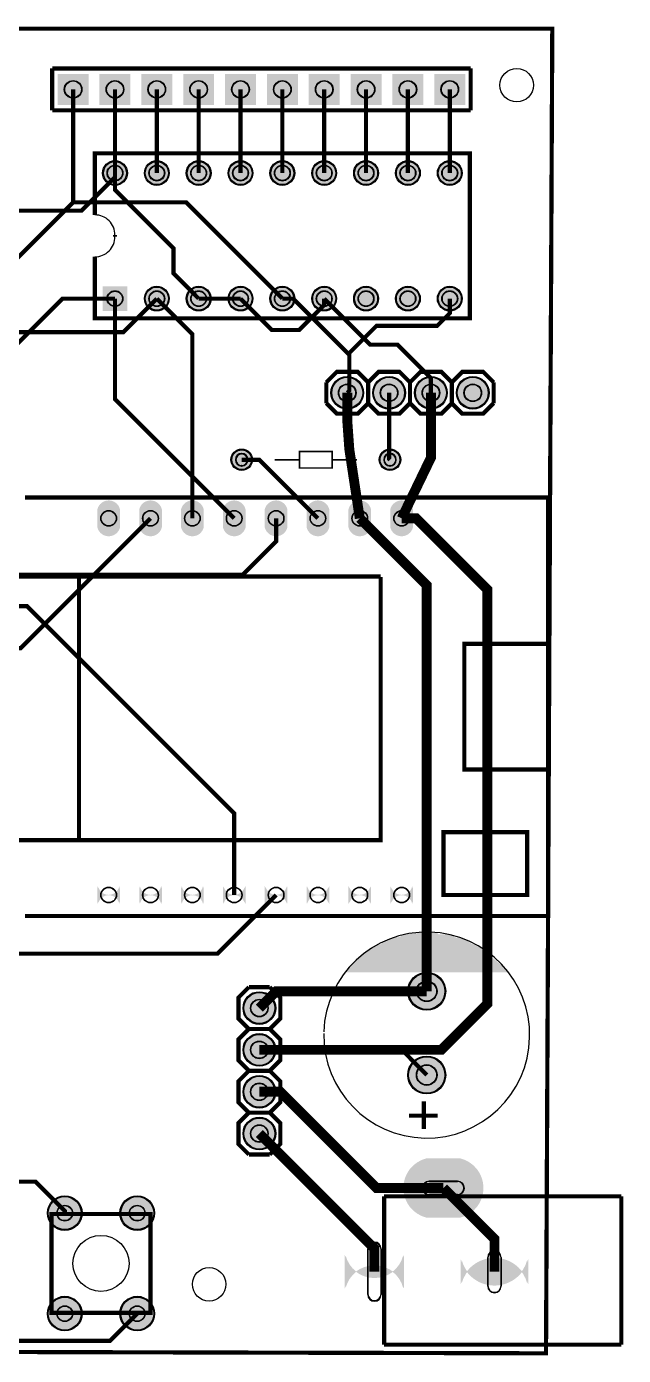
# Model space of a CAD drawing. Header units: millimetres. Extents: x 7 to 115, y -18 to 63.
# Drawn here: x 79.1 to 115.3, y -17.5 to 63.1 of the extents above; entities that cross this region are included whole.
import ezdxf

# ---------------------------------------------------------------- set-up
doc = ezdxf.new("R2010")
doc.units = ezdxf.units.MM
for name, color, linetype, true_color in [('BoardOutLine', 7, 'Continuous', 0xff00ff), ('BottomLayer', 7, 'Continuous', 0x0000ff), ('BottomSolderMaskLayer', 7, 'Continuous', 0xaa00ff), ('Multi-Layer', 7, 'Continuous', 0xc0c0c0), ('TopLayer', 7, 'Continuous', 0xff0000), ('TopSilkLayer', 7, 'Continuous', 0xffcc00), ('TopSolderMaskLayer', 7, 'Continuous', 0x800080)]:
    doc.layers.add(name, color=color, linetype=linetype, true_color=true_color)

msp = doc.modelspace()

# ---------------------------------------------------------------- hatches: boundary and pattern name
at = {"layer": 'BottomSolderMaskLayer'}
for points in [[(82.855, 60.249), (82.855, 58.369), (80.975, 58.369), (80.975, 60.249)], [(85.395, 60.249), (85.395, 58.369), (83.515, 58.369), (83.515, 60.249)], [(87.935, 60.249), (87.935, 58.369), (86.055, 58.369), (86.055, 60.249)], [(90.475, 60.249), (90.475, 58.369), (88.595, 58.369), (88.595, 60.249)], [(93.015, 60.249), (93.015, 58.369), (91.135, 58.369), (91.135, 60.249)], [(95.555, 60.249), (95.555, 58.369), (93.675, 58.369), (93.675, 60.249)], [(98.095, 60.249), (98.095, 58.369), (96.215, 58.369), (96.215, 60.249)], [(100.635, 60.249), (100.635, 58.369), (98.755, 58.369), (98.755, 60.249)], [(103.175, 60.249), (103.175, 58.369), (101.295, 58.369), (101.295, 60.249)], [(105.715, 60.249), (105.715, 58.369), (103.835, 58.369), (103.835, 60.249)], [(83.704, 54.229, 1), (85.206, 54.229, 1)], [(86.244, 54.229, 1), (87.746, 54.229, 1)], [(88.784, 54.229, 1), (90.286, 54.229, 1)], [(91.324, 54.229, 1), (92.826, 54.229, 1)], [(93.864, 54.229, 1), (95.366, 54.229, 1)], [(96.404, 54.229, 1), (97.906, 54.229, 1)], [(98.944, 54.229, 1), (100.446, 54.229, 1)], [(101.484, 54.229, 1), (102.986, 54.229, 1)], [(104.024, 54.229, 1), (105.526, 54.229, 1)], [(83.704, 47.36), (85.206, 47.36), (85.206, 45.858), (83.704, 45.858)], [(86.244, 46.609, 1), (87.746, 46.609, 1)], [(88.784, 46.609, 1), (90.286, 46.609, 1)], [(91.324, 46.609, 1), (92.826, 46.609, 1)], [(93.864, 46.609, 1), (95.366, 46.609, 1)], [(96.404, 46.609, 1), (97.906, 46.609, 1)], [(98.944, 46.609, 1), (100.446, 46.609, 1)], [(101.484, 46.609, 1), (102.986, 46.609, 1)], [(104.024, 46.609, 1), (105.526, 46.609, 1)], [(97.561, 40.894, 1), (99.543, 40.894, 1)], [(100.101, 40.894, 1), (102.083, 40.894, 1)], [(102.641, 40.894, 1), (104.623, 40.894, 1)], [(105.181, 40.894, 1), (107.163, 40.894, 1)], [(91.496, 36.83, 1), (92.798, 36.83, 1)], [(100.496, 36.83, 1), (101.798, 36.83, 1)], [(84.76, 32.725, -0.785398), (83.388, 32.725), (83.388, 33.823, -0.785398), (84.76, 33.823)], [(87.3, 32.725, -0.785398), (85.928, 32.725), (85.928, 33.823, -0.785398), (87.3, 33.823)], [(89.84, 32.725, -0.785398), (88.468, 32.725), (88.468, 33.823, -0.785398), (89.84, 33.823)], [(92.38, 32.725, -0.785398), (91.008, 32.725), (91.008, 33.823, -0.785398), (92.38, 33.823)], [(94.92, 32.725, -0.785398), (93.548, 32.725), (93.548, 33.823, -0.785398), (94.92, 33.823)], [(97.46, 32.725, -0.785398), (96.088, 32.725), (96.088, 33.823, -0.785398), (97.46, 33.823)], [(100, 32.725, -0.785398), (98.628, 32.725), (98.628, 33.823, -0.785398), (100, 33.823)], [(102.54, 32.725, -0.785398), (101.168, 32.725), (101.168, 33.823, -0.785398), (102.54, 33.823)], [(84.76, 10.963, -0.785398), (83.388, 10.963), (83.388, 9.865, -0.785398), (84.76, 9.865)], [(87.3, 10.963, -0.785398), (85.928, 10.963), (85.928, 9.865, -0.785398), (87.3, 9.865)], [(89.84, 10.963, -0.785398), (88.468, 10.963), (88.468, 9.865, -0.785398), (89.84, 9.865)], [(92.38, 10.963, -0.785398), (91.008, 10.963), (91.008, 9.865, -0.785398), (92.38, 9.865)], [(94.92, 10.963, -0.785398), (93.548, 10.963), (93.548, 9.865, -0.785398), (94.92, 9.865)], [(97.46, 10.963, -0.785398), (96.088, 10.963), (96.088, 9.865, -0.785398), (97.46, 9.865)], [(100, 10.963, -0.785398), (98.628, 10.963), (98.628, 9.865, -0.785398), (100, 9.865)], [(102.54, 10.963, -0.785398), (101.168, 10.963), (101.168, 9.865, -0.785398), (102.54, 9.865)], [(102.227, 4.572, 1), (104.529, 4.572, 1)], [(92.227, 3.556, 1), (94.209, 3.556, 1)], [(92.227, 1.016, 1), (94.209, 1.016, 1)], [(102.227, -0.508, 1), (104.529, -0.508, 1)], [(92.227, -1.524, 1), (94.209, -1.524, 1)], [(92.227, -4.064, 1), (94.209, -4.064, 1)], [(105.407, -5.565, -0.785398), (105.407, -9.167), (103.371, -9.167, -0.785398), (103.371, -5.565)], [(80.356, -8.89, 1), (82.458, -8.89, 1)], [(84.756, -8.89, 1), (86.858, -8.89, 1)], [(102.004, -11.417, -0.785398), (98.402, -11.417), (98.402, -13.475, -0.785398), (102.004, -13.475)], [(109.54, -11.677, -0.785398), (105.438, -11.677), (105.438, -13.215, -0.785398), (109.54, -13.215)], [(80.356, -14.99, 1), (82.458, -14.99, 1)], [(84.756, -14.99, 1), (86.858, -14.99, 1)]]:
    msp.add_hatch(color=256, dxfattribs=at).paths.add_polyline_path(points)
at = {"layer": 'Multi-Layer'}
for points in [[(82.804, 60.198), (82.804, 58.42), (81.026, 58.42), (81.026, 60.198)], [(85.344, 60.198), (85.344, 58.42), (83.566, 58.42), (83.566, 60.198)], [(87.884, 60.198), (87.884, 58.42), (86.106, 58.42), (86.106, 60.198)], [(90.424, 60.198), (90.424, 58.42), (88.646, 58.42), (88.646, 60.198)], [(92.964, 60.198), (92.964, 58.42), (91.186, 58.42), (91.186, 60.198)], [(95.504, 60.198), (95.504, 58.42), (93.726, 58.42), (93.726, 60.198)], [(98.044, 60.198), (98.044, 58.42), (96.266, 58.42), (96.266, 60.198)], [(100.584, 60.198), (100.584, 58.42), (98.806, 58.42), (98.806, 60.198)], [(103.124, 60.198), (103.124, 58.42), (101.346, 58.42), (101.346, 60.198)], [(105.664, 60.198), (105.664, 58.42), (103.886, 58.42), (103.886, 60.198)], [(83.755, 54.229, 1), (85.155, 54.229, 1)], [(86.295, 54.229, 1), (87.695, 54.229, 1)], [(88.835, 54.229, 1), (90.235, 54.229, 1)], [(91.375, 54.229, 1), (92.775, 54.229, 1)], [(93.915, 54.229, 1), (95.315, 54.229, 1)], [(96.455, 54.229, 1), (97.855, 54.229, 1)], [(98.995, 54.229, 1), (100.395, 54.229, 1)], [(101.535, 54.229, 1), (102.935, 54.229, 1)], [(104.075, 54.229, 1), (105.475, 54.229, 1)], [(83.755, 47.309), (85.155, 47.309), (85.155, 45.909), (83.755, 45.909)], [(86.295, 46.609, 1), (87.695, 46.609, 1)], [(88.835, 46.609, 1), (90.235, 46.609, 1)], [(91.375, 46.609, 1), (92.775, 46.609, 1)], [(93.915, 46.609, 1), (95.315, 46.609, 1)], [(96.455, 46.609, 1), (97.855, 46.609, 1)], [(98.995, 46.609, 1), (100.395, 46.609, 1)], [(101.535, 46.609, 1), (102.935, 46.609, 1)], [(104.075, 46.609, 1), (105.475, 46.609, 1)], [(97.612, 40.894, 1), (99.492, 40.894, 1)], [(100.152, 40.894, 1), (102.032, 40.894, 1)], [(102.692, 40.894, 1), (104.572, 40.894, 1)], [(105.232, 40.894, 1), (107.112, 40.894, 1)], [(91.547, 36.83, 1), (92.747, 36.83, 1)], [(100.547, 36.83, 1), (101.747, 36.83, 1)], [(84.709, 32.766, -0.785398), (83.439, 32.766), (83.439, 33.782, -0.785398), (84.709, 33.782)], [(87.249, 32.766, -0.785398), (85.979, 32.766), (85.979, 33.782, -0.785398), (87.249, 33.782)], [(89.789, 32.766, -0.785398), (88.519, 32.766), (88.519, 33.782, -0.785398), (89.789, 33.782)], [(92.329, 32.766, -0.785398), (91.059, 32.766), (91.059, 33.782, -0.785398), (92.329, 33.782)], [(94.869, 32.766, -0.785398), (93.599, 32.766), (93.599, 33.782, -0.785398), (94.869, 33.782)], [(97.409, 32.766, -0.785398), (96.139, 32.766), (96.139, 33.782, -0.785398), (97.409, 33.782)], [(99.949, 32.766, -0.785398), (98.679, 32.766), (98.679, 33.782, -0.785398), (99.949, 33.782)], [(102.489, 32.766, -0.785398), (101.219, 32.766), (101.219, 33.782, -0.785398), (102.489, 33.782)], [(84.709, 10.922, -0.785398), (83.439, 10.922), (83.439, 9.906, -0.785398), (84.709, 9.906)], [(87.249, 10.922, -0.785398), (85.979, 10.922), (85.979, 9.906, -0.785398), (87.249, 9.906)], [(89.789, 10.922, -0.785398), (88.519, 10.922), (88.519, 9.906, -0.785398), (89.789, 9.906)], [(92.329, 10.922, -0.785398), (91.059, 10.922), (91.059, 9.906, -0.785398), (92.329, 9.906)], [(94.869, 10.922, -0.785398), (93.599, 10.922), (93.599, 9.906, -0.785398), (94.869, 9.906)], [(97.409, 10.922, -0.785398), (96.139, 10.922), (96.139, 9.906, -0.785398), (97.409, 9.906)], [(99.949, 10.922, -0.785398), (98.679, 10.922), (98.679, 9.906, -0.785398), (99.949, 9.906)], [(102.489, 10.922, -0.785398), (101.219, 10.922), (101.219, 9.906, -0.785398), (102.489, 9.906)], [(102.278, 4.572, 1), (104.478, 4.572, 1)], [(92.278, 3.556, 1), (94.158, 3.556, 1)], [(92.278, 1.016, 1), (94.158, 1.016, 1)], [(102.278, -0.508, 1), (104.478, -0.508, 1)], [(92.278, -1.524, 1), (94.158, -1.524, 1)], [(92.278, -4.064, 1), (94.158, -4.064, 1)], [(105.389, -5.616, -0.785398), (105.389, -9.116), (103.389, -9.116, -0.785398), (103.389, -5.616)], [(80.407, -8.89, 1), (82.407, -8.89, 1)], [(84.807, -8.89, 1), (86.807, -8.89, 1)], [(101.953, -11.446, -0.785398), (98.453, -11.446), (98.453, -13.446, -0.785398), (101.953, -13.446)], [(109.489, -11.696, -0.785398), (105.489, -11.696), (105.489, -13.196, -0.785398), (109.489, -13.196)], [(80.407, -14.99, 1), (82.407, -14.99, 1)], [(84.807, -14.99, 1), (86.807, -14.99, 1)]]:
    msp.add_hatch(color=256, dxfattribs=at).paths.add_polyline_path(points)
at = {"layer": 'TopSilkLayer'}
msp.add_hatch(color=256, dxfattribs=at).paths.add_polyline_path([(98.374, 5.715), (108.306, 5.715), (108.356, 5.766), (107.112, 6.833), (107.061, 6.934), (106.477, 7.29), (106.096, 7.468), (105.689, 7.747), (105.08, 7.849), (104.902, 8.026), (104.089, 8.026), (103.935, 8.18), (102.945, 8.18), (102.921, 8.204), (102.819, 8.103), (101.956, 8.026), (101.752, 7.874), (101.016, 7.747), (100.559, 7.417), (100.152, 7.315), (99.619, 6.883), (99.593, 6.883)])
at = {"layer": 'TopSolderMaskLayer'}
for points in [[(82.855, 60.249), (82.855, 58.369), (80.975, 58.369), (80.975, 60.249)], [(85.395, 60.249), (85.395, 58.369), (83.515, 58.369), (83.515, 60.249)], [(87.935, 60.249), (87.935, 58.369), (86.055, 58.369), (86.055, 60.249)], [(90.475, 60.249), (90.475, 58.369), (88.595, 58.369), (88.595, 60.249)], [(93.015, 60.249), (93.015, 58.369), (91.135, 58.369), (91.135, 60.249)], [(95.555, 60.249), (95.555, 58.369), (93.675, 58.369), (93.675, 60.249)], [(98.095, 60.249), (98.095, 58.369), (96.215, 58.369), (96.215, 60.249)], [(100.635, 60.249), (100.635, 58.369), (98.755, 58.369), (98.755, 60.249)], [(103.175, 60.249), (103.175, 58.369), (101.295, 58.369), (101.295, 60.249)], [(105.715, 60.249), (105.715, 58.369), (103.835, 58.369), (103.835, 60.249)], [(83.704, 54.229, 1), (85.206, 54.229, 1)], [(86.244, 54.229, 1), (87.746, 54.229, 1)], [(88.784, 54.229, 1), (90.286, 54.229, 1)], [(91.324, 54.229, 1), (92.826, 54.229, 1)], [(93.864, 54.229, 1), (95.366, 54.229, 1)], [(96.404, 54.229, 1), (97.906, 54.229, 1)], [(98.944, 54.229, 1), (100.446, 54.229, 1)], [(101.484, 54.229, 1), (102.986, 54.229, 1)], [(104.024, 54.229, 1), (105.526, 54.229, 1)], [(83.704, 47.36), (85.206, 47.36), (85.206, 45.858), (83.704, 45.858)], [(86.244, 46.609, 1), (87.746, 46.609, 1)], [(88.784, 46.609, 1), (90.286, 46.609, 1)], [(91.324, 46.609, 1), (92.826, 46.609, 1)], [(93.864, 46.609, 1), (95.366, 46.609, 1)], [(96.404, 46.609, 1), (97.906, 46.609, 1)], [(98.944, 46.609, 1), (100.446, 46.609, 1)], [(101.484, 46.609, 1), (102.986, 46.609, 1)], [(104.024, 46.609, 1), (105.526, 46.609, 1)], [(97.561, 40.894, 1), (99.543, 40.894, 1)], [(100.101, 40.894, 1), (102.083, 40.894, 1)], [(102.641, 40.894, 1), (104.623, 40.894, 1)], [(105.181, 40.894, 1), (107.163, 40.894, 1)], [(91.496, 36.83, 1), (92.798, 36.83, 1)], [(100.496, 36.83, 1), (101.798, 36.83, 1)], [(84.76, 32.725, -0.785398), (83.388, 32.725), (83.388, 33.823, -0.785398), (84.76, 33.823)], [(87.3, 32.725, -0.785398), (85.928, 32.725), (85.928, 33.823, -0.785398), (87.3, 33.823)], [(89.84, 32.725, -0.785398), (88.468, 32.725), (88.468, 33.823, -0.785398), (89.84, 33.823)], [(92.38, 32.725, -0.785398), (91.008, 32.725), (91.008, 33.823, -0.785398), (92.38, 33.823)], [(94.92, 32.725, -0.785398), (93.548, 32.725), (93.548, 33.823, -0.785398), (94.92, 33.823)], [(97.46, 32.725, -0.785398), (96.088, 32.725), (96.088, 33.823, -0.785398), (97.46, 33.823)], [(100, 32.725, -0.785398), (98.628, 32.725), (98.628, 33.823, -0.785398), (100, 33.823)], [(102.54, 32.725, -0.785398), (101.168, 32.725), (101.168, 33.823, -0.785398), (102.54, 33.823)], [(84.76, 10.963, -0.785398), (83.388, 10.963), (83.388, 9.865, -0.785398), (84.76, 9.865)], [(87.3, 10.963, -0.785398), (85.928, 10.963), (85.928, 9.865, -0.785398), (87.3, 9.865)], [(89.84, 10.963, -0.785398), (88.468, 10.963), (88.468, 9.865, -0.785398), (89.84, 9.865)], [(92.38, 10.963, -0.785398), (91.008, 10.963), (91.008, 9.865, -0.785398), (92.38, 9.865)], [(94.92, 10.963, -0.785398), (93.548, 10.963), (93.548, 9.865, -0.785398), (94.92, 9.865)], [(97.46, 10.963, -0.785398), (96.088, 10.963), (96.088, 9.865, -0.785398), (97.46, 9.865)], [(100, 10.963, -0.785398), (98.628, 10.963), (98.628, 9.865, -0.785398), (100, 9.865)], [(102.54, 10.963, -0.785398), (101.168, 10.963), (101.168, 9.865, -0.785398), (102.54, 9.865)], [(102.227, 4.572, 1), (104.529, 4.572, 1)], [(92.227, 3.556, 1), (94.209, 3.556, 1)], [(92.227, 1.016, 1), (94.209, 1.016, 1)], [(102.227, -0.508, 1), (104.529, -0.508, 1)], [(92.227, -1.524, 1), (94.209, -1.524, 1)], [(92.227, -4.064, 1), (94.209, -4.064, 1)], [(105.407, -5.565, -0.785398), (105.407, -9.167), (103.371, -9.167, -0.785398), (103.371, -5.565)], [(80.356, -8.89, 1), (82.458, -8.89, 1)], [(84.756, -8.89, 1), (86.858, -8.89, 1)], [(102.004, -11.417, -0.785398), (98.402, -11.417), (98.402, -13.475, -0.785398), (102.004, -13.475)], [(109.54, -11.677, -0.785398), (105.438, -11.677), (105.438, -13.215, -0.785398), (109.54, -13.215)], [(80.356, -14.99, 1), (82.458, -14.99, 1)], [(84.756, -14.99, 1), (86.858, -14.99, 1)]]:
    msp.add_hatch(color=256, dxfattribs=at).paths.add_polyline_path(points)

# ---------------------------------------------------------------- linework, layer by layer
at = {"layer": 'BoardOutLine', "const_width": 0.254}
msp.add_lwpolyline([(7.01, 62.992), (110.998, 62.992), (110.617, -17.399), (7.366, -17.145), (7.01, 62.992)], close=True, dxfattribs=at)
at = {"layer": 'BottomLayer'}
for points, const_width in [([(81.915, 59.309), (81.915, 52.451), (76.073, 46.609)], 0.254), ([(94.615, 46.609), (88.773, 52.451), (81.915, 52.451)], 0.254), ([(43.434, 51.308), (64.897, 29.845), (92.202, 29.845), (94.234, 31.877), (94.234, 33.274)], 0.254), ([(55.753, 46.609), (59.182, 43.18), (77.851, 43.18), (81.28, 46.609), (84.455, 46.609)], 0.254), ([(84.455, 46.609), (84.455, 40.513), (91.694, 33.274)], 0.254), ([(94.615, 46.609), (95.262, 46.609), (98.679, 43.192)], 0.254), ([(104.775, 46.609), (104.775, 45.72), (104.013, 44.958), (100.33, 44.958), (98.679, 43.307), (98.679, 41.021), (98.552, 40.894)], 0.254), ([(103.632, 40.894), (103.632, 36.957), (103.632, 36.957), (101.854, 33.274)], 0.6), ([(101.092, 40.894), (101.092, 36.885), (101.147, 36.83)], 0.254), ([(43.434, 27.94), (79.121, 27.94), (91.694, 15.367), (91.694, 10.414)], 0.254), ([(43.434, 5.08), (48.514, 10.16), (70.993, 10.16), (74.295, 6.858), (90.678, 6.858), (94.234, 10.414)], 0.254)]:
    msp.add_lwpolyline(points, dxfattribs=dict(at, const_width=const_width))
at = {"layer": 'BottomSolderMaskLayer'}
for points in [[(92.15, 37.21), (92.144, 37.21)], [(101.15, 37.21), (101.144, 37.21)], [(92.15, 36.45), (92.144, 36.45)], [(101.15, 36.45), (101.144, 36.45)], [(103.523, -6.959), (105.255, -6.959)], [(103.523, -7.773), (105.255, -7.773)], [(99.796, -13.835), (99.796, -11.057)], [(100.61, -13.835), (100.61, -11.057)], [(107.082, -13.318), (107.082, -11.574)], [(107.896, -13.318), (107.896, -11.574)]]:
    msp.add_lwpolyline(points, close=True, dxfattribs=at)
for centre, radius in [((81.915, 59.309), 0.537), ((84.455, 59.309), 0.537), ((86.995, 59.309), 0.537), ((89.535, 59.309), 0.537), ((92.075, 59.309), 0.537), ((94.615, 59.309), 0.537), ((97.155, 59.309), 0.537), ((99.695, 59.309), 0.537), ((102.235, 59.309), 0.537), ((104.775, 59.309), 0.537), ((84.455, 54.229), 0.751), ((86.995, 54.229), 0.751), ((89.535, 54.229), 0.751), ((92.075, 54.229), 0.751), ((94.615, 54.229), 0.751), ((97.155, 54.229), 0.751), ((99.695, 54.229), 0.751), ((102.235, 54.229), 0.751), ((104.775, 54.229), 0.751), ((84.455, 54.229), 0.482), ((86.995, 54.229), 0.482), ((89.535, 54.229), 0.482), ((92.075, 54.229), 0.482), ((94.615, 54.229), 0.482), ((97.155, 54.229), 0.482), ((99.695, 54.229), 0.482), ((102.235, 54.229), 0.482), ((104.775, 54.229), 0.482), ((84.455, 46.609), 0.482), ((86.995, 46.609), 0.751), ((86.995, 46.609), 0.482), ((89.535, 46.609), 0.751), ((89.535, 46.609), 0.482), ((92.075, 46.609), 0.751), ((92.075, 46.609), 0.482), ((94.615, 46.609), 0.751), ((94.615, 46.609), 0.482), ((97.155, 46.609), 0.751), ((97.155, 46.609), 0.482), ((99.695, 46.609), 0.751), ((99.695, 46.609), 0.482), ((102.235, 46.609), 0.751), ((102.235, 46.609), 0.482), ((104.775, 46.609), 0.751), ((104.775, 46.609), 0.482), ((98.552, 40.894), 0.991), ((98.552, 40.894), 0.535), ((101.092, 40.894), 0.991), ((101.092, 40.894), 0.535), ((103.632, 40.894), 0.991), ((103.632, 40.894), 0.535), ((106.172, 40.894), 0.991), ((106.172, 40.894), 0.535), ((92.147, 36.83), 0.651), ((101.147, 36.83), 0.651), ((84.074, 33.274), 0.478), ((86.614, 33.274), 0.478), ((89.154, 33.274), 0.478), ((91.694, 33.274), 0.478), ((94.234, 33.274), 0.478), ((96.774, 33.274), 0.478), ((99.314, 33.274), 0.478), ((101.854, 33.274), 0.478), ((84.074, 10.414), 0.478), ((86.614, 10.414), 0.478), ((89.154, 10.414), 0.478), ((91.694, 10.414), 0.478), ((94.234, 10.414), 0.478), ((96.774, 10.414), 0.478), ((99.314, 10.414), 0.478), ((101.854, 10.414), 0.478), ((103.378, 4.572), 1.151), ((103.378, 4.572), 0.628), ((93.218, 3.556), 0.991), ((93.218, 3.556), 0.535), ((93.218, 1.016), 0.991), ((93.218, 1.016), 0.535), ((103.378, -0.508), 1.151), ((103.378, -0.508), 0.628), ((93.218, -1.524), 0.991), ((93.218, -1.524), 0.535), ((93.218, -4.064), 0.991), ((93.218, -4.064), 0.535), ((81.407, -8.89), 1.051), ((85.807, -8.89), 1.051), ((81.407, -8.89), 0.48), ((85.807, -8.89), 0.48), ((81.407, -14.99), 1.051), ((81.407, -14.99), 0.48), ((85.807, -14.99), 1.051), ((85.807, -14.99), 0.48)]:
    msp.add_circle(centre, radius, dxfattribs=at)
for centre, radius, start, end in [((92.144, 36.83), 0.38, 90, 270), ((92.15, 36.83), 0.38, 270, 90), ((101.144, 36.83), 0.38, 90, 270), ((101.15, 36.83), 0.38, 270, 90), ((103.523, -7.366), 0.407, 450, 270), ((105.255, -7.366), 0.407, 270, 450), ((100.203, -11.057), 0.407, 360, 540), ((107.489, -11.574), 0.407, 360, 540), ((107.489, -13.318), 0.407, 540, 360), ((100.203, -13.835), 0.407, 540, 360)]:
    msp.add_arc(centre, radius, start, end, dxfattribs=at)
at = {"layer": 'Multi-Layer'}
for points in [[(92.149, 37.18), (92.144, 37.18)], [(101.15, 37.18), (101.145, 37.18)], [(92.149, 36.48), (92.144, 36.48)], [(101.15, 36.48), (101.145, 36.48)], [(103.539, -6.966), (105.239, -6.966)], [(103.539, -7.766), (105.239, -7.766)], [(99.803, -13.796), (99.803, -11.096)], [(100.603, -13.796), (100.603, -11.096)], [(107.089, -13.296), (107.089, -11.596)], [(107.889, -13.296), (107.889, -11.596)]]:
    msp.add_lwpolyline(points, close=True, dxfattribs=at)
for centre, radius in [((108.839, 59.563), 1.016), ((81.915, 59.309), 0.508), ((84.455, 59.309), 0.508), ((86.995, 59.309), 0.508), ((89.535, 59.309), 0.508), ((92.075, 59.309), 0.508), ((94.615, 59.309), 0.508), ((97.155, 59.309), 0.508), ((99.695, 59.309), 0.508), ((102.235, 59.309), 0.508), ((104.775, 59.309), 0.508), ((84.455, 54.229), 0.7), ((86.995, 54.229), 0.7), ((89.535, 54.229), 0.7), ((92.075, 54.229), 0.7), ((94.615, 54.229), 0.7), ((97.155, 54.229), 0.7), ((99.695, 54.229), 0.7), ((102.235, 54.229), 0.7), ((104.775, 54.229), 0.7), ((84.455, 54.229), 0.45), ((86.995, 54.229), 0.45), ((89.535, 54.229), 0.45), ((92.075, 54.229), 0.45), ((94.615, 54.229), 0.45), ((97.155, 54.229), 0.45), ((99.695, 54.229), 0.45), ((102.235, 54.229), 0.45), ((104.775, 54.229), 0.45), ((84.455, 46.609), 0.45), ((86.995, 46.609), 0.7), ((86.995, 46.609), 0.45), ((89.535, 46.609), 0.7), ((89.535, 46.609), 0.45), ((92.075, 46.609), 0.7), ((92.075, 46.609), 0.45), ((94.615, 46.609), 0.7), ((94.615, 46.609), 0.45), ((97.155, 46.609), 0.7), ((97.155, 46.609), 0.45), ((99.695, 46.609), 0.7), ((99.695, 46.609), 0.45), ((102.235, 46.609), 0.7), ((102.235, 46.609), 0.45), ((104.775, 46.609), 0.7), ((104.775, 46.609), 0.45), ((98.552, 40.894), 0.94), ((98.552, 40.894), 0.508), ((101.092, 40.894), 0.94), ((101.092, 40.894), 0.508), ((103.632, 40.894), 0.94), ((103.632, 40.894), 0.508), ((106.172, 40.894), 0.94), ((106.172, 40.894), 0.508), ((92.147, 36.83), 0.6), ((101.147, 36.83), 0.6), ((84.074, 33.274), 0.457), ((86.614, 33.274), 0.457), ((89.154, 33.274), 0.457), ((91.694, 33.274), 0.457), ((94.234, 33.274), 0.457), ((96.774, 33.274), 0.457), ((99.314, 33.274), 0.457), ((101.854, 33.274), 0.457), ((84.074, 10.414), 0.457), ((86.614, 10.414), 0.457), ((89.154, 10.414), 0.457), ((91.694, 10.414), 0.457), ((94.234, 10.414), 0.457), ((96.774, 10.414), 0.457), ((99.314, 10.414), 0.457), ((101.854, 10.414), 0.457), ((103.378, 4.572), 1.1), ((103.378, 4.572), 0.6), ((93.218, 3.556), 0.94), ((93.218, 3.556), 0.508), ((93.218, 1.016), 0.94), ((93.218, 1.016), 0.508), ((103.378, -0.508), 1.1), ((103.378, -0.508), 0.6), ((93.218, -1.524), 0.94), ((93.218, -1.524), 0.508), ((93.218, -4.064), 0.94), ((93.218, -4.064), 0.508), ((81.407, -8.89), 1), ((85.807, -8.89), 1), ((81.407, -8.89), 0.457), ((85.807, -8.89), 0.457), ((90.17, -13.208), 1.016), ((81.407, -14.99), 1), ((85.807, -14.99), 1), ((81.407, -14.99), 0.457), ((85.807, -14.99), 0.457)]:
    msp.add_circle(centre, radius, dxfattribs=at)
for centre, radius, start, end in [((92.144, 36.83), 0.35, 90, 270), ((92.149, 36.83), 0.35, 270, 90), ((101.145, 36.83), 0.35, 90, 270), ((101.15, 36.83), 0.35, 270, 90), ((103.539, -7.366), 0.4, 450, 270), ((105.239, -7.366), 0.4, 270, 450), ((100.203, -11.096), 0.4, 360, 540), ((107.489, -11.596), 0.4, 360, 540), ((107.489, -13.296), 0.4, 540, 360), ((100.203, -13.796), 0.4, 540, 360)]:
    msp.add_arc(centre, radius, start, end, dxfattribs=at)
at = {"layer": 'TopLayer'}
for points, const_width in [([(84.455, 59.309), (84.455, 54.229)], 0.254), ([(86.995, 54.229), (86.995, 59.309)], 0.254), ([(89.535, 59.309), (89.535, 54.229)], 0.254), ([(92.075, 54.229), (92.075, 59.309)], 0.254), ([(94.615, 59.309), (94.615, 54.229)], 0.254), ([(97.155, 54.229), (97.155, 59.309)], 0.254), ([(99.695, 59.309), (99.695, 54.229)], 0.254), ([(102.235, 54.229), (102.235, 59.309)], 0.254), ([(104.775, 59.309), (104.775, 54.229)], 0.254), ([(84.455, 54.229), (84.455, 53.975), (82.423, 51.943), (70.739, 51.943), (68.453, 49.657), (68.453, 46.609)], 0.254), ([(84.455, 54.229), (84.455, 53.213), (88.011, 49.657), (88.011, 48.133), (89.535, 46.609)], 0.254), ([(58.293, 46.609), (60.325, 44.577), (84.963, 44.577), (86.995, 46.609)], 0.254), ([(86.995, 46.609), (89.154, 44.45), (89.154, 33.274)], 0.254), ([(89.535, 46.609), (92.075, 46.609)], 0.254), ([(92.075, 46.609), (93.98, 44.704), (95.631, 44.704), (97.155, 46.228), (97.155, 46.609)], 0.254), ([(103.632, 40.894), (103.632, 41.783), (101.6, 43.815), (99.949, 43.815), (97.155, 46.609)], 0.254), ([(98.552, 40.894), (98.552, 39.243), (98.679, 37.465), (99.314, 33.274)], 0.6), ([(92.147, 36.83), (93.218, 36.83), (96.774, 33.274)], 0.254), ([(86.614, 33.274), (78.74, 25.4), (72.009, 25.4)], 0.254), ([(93.218, 1.016), (104.267, 1.016), (107.061, 3.81), (107.061, 28.956), (102.743, 33.274), (101.854, 33.274)], 0.6), ([(99.314, 33.274), (103.378, 29.21), (103.378, 4.572)], 0.6), ([(93.218, 3.556), (94.234, 4.572), (103.378, 4.572)], 0.6), ([(103.378, -0.508), (101.874, 1.016)], 0.254), ([(93.218, -1.524), (94.488, -1.524), (100.33, -7.366), (104.389, -7.366)], 0.6), ([(93.218, -4.064), (100.203, -11.049), (100.203, -12.446)], 0.6), ([(69.469, -4.953), (71.501, -6.985), (79.629, -6.985), (81.407, -8.763), (81.407, -8.89)], 0.254), ([(104.389, -7.366), (107.489, -10.466), (107.489, -12.446)], 0.6), ([(75.647, -14.99), (77.294, -16.637), (84.16, -16.637), (85.807, -14.99)], 0.254)]:
    msp.add_lwpolyline(points, dxfattribs=dict(at, const_width=const_width))
at = {"layer": 'TopSilkLayer'}
for points, const_width in [([(80.645, 58.039), (80.645, 60.579)], 0.254), ([(80.645, 60.579), (106.045, 60.579)], 0.254), ([(106.045, 60.579), (106.045, 58.039)], 0.254), ([(106.045, 58.039), (80.645, 58.039)], 0.254), ([(83.236, 51.689), (83.236, 55.423), (105.994, 55.423), (105.994, 45.415), (83.236, 45.415), (83.236, 49.149)], 0.254), ([(84.455, 50.47), (84.455, 50.368)], 0.254), ([(97.282, 41.529), (97.917, 42.164), (99.187, 42.164), (99.822, 41.529)], 0.254), ([(99.822, 41.529), (100.457, 42.164), (101.727, 42.164), (102.362, 41.529)], 0.254), ([(107.442, 41.529), (106.807, 42.164), (105.537, 42.164), (104.902, 41.529), (104.267, 42.164), (102.997, 42.164), (102.362, 41.529)], 0.254), ([(97.282, 40.259), (97.282, 41.529)], 0.254), ([(99.822, 41.529), (99.822, 40.259)], 0.254), ([(102.362, 41.529), (102.362, 40.259)], 0.254), ([(104.902, 40.259), (104.902, 41.529)], 0.254), ([(107.442, 41.529), (107.442, 40.259)], 0.254), ([(102.362, 40.259), (101.727, 39.624), (100.457, 39.624), (99.822, 40.259), (99.187, 39.624), (97.917, 39.624), (97.282, 40.259)], 0.254), ([(102.362, 40.259), (102.997, 39.624), (104.267, 39.624), (104.902, 40.259)], 0.254), ([(107.442, 40.259), (106.807, 39.624), (105.537, 39.624), (104.902, 40.259)], 0.254), ([(94.147, 36.83), (95.647, 36.83), (95.647, 36.33), (97.647, 36.33), (97.647, 37.33), (95.647, 37.33), (95.647, 36.83)], 0.1), ([(97.647, 36.83), (99.147, 36.83)], 0.1), ([(78.994, 34.544), (110.744, 34.544), (110.744, 9.144), (78.994, 9.144)], 0.254), ([(82.271, 13.741), (76.479, 13.741), (76.479, 29.743), (82.271, 29.743), (82.271, 13.741), (100.584, 13.741), (100.584, 29.718)], 0.254), ([(82.271, 29.718), (82.271, 29.743), (100.584, 29.743)], 0.254), ([(92.583, 4.826), (91.948, 4.191), (91.948, 2.921), (92.583, 2.286), (91.948, 1.651), (91.948, 0.381), (92.583, -0.254)], 0.254), ([(92.583, 4.826), (93.853, 4.826)], 0.254), ([(93.853, 4.826), (94.488, 4.191), (94.488, 2.921), (93.853, 2.286)], 0.254), ([(93.853, 2.286), (92.583, 2.286)], 0.254), ([(93.853, -0.254), (94.488, 0.381), (94.488, 1.651), (93.853, 2.286)], 0.254), ([(92.583, -2.794), (91.948, -2.159), (91.948, -0.889), (92.583, -0.254)], 0.254), ([(92.583, -0.254), (93.853, -0.254)], 0.254), ([(93.853, -0.254), (94.488, -0.889), (94.488, -2.159), (93.853, -2.794), (94.488, -3.429), (94.488, -4.699), (93.853, -5.334)], 0.254), ([(103.2, -2.108), (103.2, -3.785)], 0.254), ([(92.583, -5.334), (91.948, -4.699), (91.948, -3.429), (92.583, -2.794)], 0.254), ([(92.583, -2.794), (93.853, -2.794)], 0.254), ([(104.038, -2.972), (102.311, -2.972)], 0.254), ([(93.853, -5.334), (92.583, -5.334)], 0.254), ([(115.189, -7.874), (100.789, -7.874)], 0.254), ([(100.789, -16.874), (100.789, -7.874)], 0.254), ([(115.189, -16.874), (115.189, -7.874)], 0.254), ([(115.189, -16.874), (100.789, -16.874)], 0.254)]:
    msp.add_lwpolyline(points, dxfattribs=dict(at, const_width=const_width))
at = {"layer": 'TopSilkLayer', "const_width": 0.254}
for points in [[(110.744, 18.034), (110.744, 25.654), (105.664, 25.654), (105.664, 18.034), (110.744, 18.034)], [(104.394, 14.224), (104.394, 10.414), (109.474, 10.414), (109.474, 14.224), (104.394, 14.224)], [(80.607, -8.94), (86.607, -8.94), (86.607, -14.94), (80.607, -14.94), (80.607, -8.94)]]:
    msp.add_lwpolyline(points, close=True, dxfattribs=at)
at = {"layer": 'TopSilkLayer'}
msp.add_circle((83.607, -11.94), 1.7, dxfattribs=at)
for centre, radius, start, end in [((83.235, 50.469), 1.22, 359.99928, 90), ((83.235, 50.369), 1.22, 270, 0.00072), ((103.376, 1.916), 6.25, 179.16855, 178.16701)]:
    msp.add_arc(centre, radius, start, end, dxfattribs=at)
at = {"layer": 'TopSolderMaskLayer'}
for points in [[(92.15, 37.21), (92.144, 37.21)], [(101.15, 37.21), (101.144, 37.21)], [(92.15, 36.45), (92.144, 36.45)], [(101.15, 36.45), (101.144, 36.45)], [(103.523, -6.959), (105.255, -6.959)], [(103.523, -7.773), (105.255, -7.773)], [(99.796, -13.835), (99.796, -11.057)], [(100.61, -13.835), (100.61, -11.057)], [(107.082, -13.318), (107.082, -11.574)], [(107.896, -13.318), (107.896, -11.574)]]:
    msp.add_lwpolyline(points, close=True, dxfattribs=at)
for centre, radius in [((81.915, 59.309), 0.537), ((84.455, 59.309), 0.537), ((86.995, 59.309), 0.537), ((89.535, 59.309), 0.537), ((92.075, 59.309), 0.537), ((94.615, 59.309), 0.537), ((97.155, 59.309), 0.537), ((99.695, 59.309), 0.537), ((102.235, 59.309), 0.537), ((104.775, 59.309), 0.537), ((84.455, 54.229), 0.751), ((86.995, 54.229), 0.751), ((89.535, 54.229), 0.751), ((92.075, 54.229), 0.751), ((94.615, 54.229), 0.751), ((97.155, 54.229), 0.751), ((99.695, 54.229), 0.751), ((102.235, 54.229), 0.751), ((104.775, 54.229), 0.751), ((84.455, 54.229), 0.482), ((86.995, 54.229), 0.482), ((89.535, 54.229), 0.482), ((92.075, 54.229), 0.482), ((94.615, 54.229), 0.482), ((97.155, 54.229), 0.482), ((99.695, 54.229), 0.482), ((102.235, 54.229), 0.482), ((104.775, 54.229), 0.482), ((84.455, 46.609), 0.482), ((86.995, 46.609), 0.751), ((86.995, 46.609), 0.482), ((89.535, 46.609), 0.751), ((89.535, 46.609), 0.482), ((92.075, 46.609), 0.751), ((92.075, 46.609), 0.482), ((94.615, 46.609), 0.751), ((94.615, 46.609), 0.482), ((97.155, 46.609), 0.751), ((97.155, 46.609), 0.482), ((99.695, 46.609), 0.751), ((99.695, 46.609), 0.482), ((102.235, 46.609), 0.751), ((102.235, 46.609), 0.482), ((104.775, 46.609), 0.751), ((104.775, 46.609), 0.482), ((98.552, 40.894), 0.991), ((98.552, 40.894), 0.535), ((101.092, 40.894), 0.991), ((101.092, 40.894), 0.535), ((103.632, 40.894), 0.991), ((103.632, 40.894), 0.535), ((106.172, 40.894), 0.991), ((106.172, 40.894), 0.535), ((92.147, 36.83), 0.651), ((101.147, 36.83), 0.651), ((84.074, 33.274), 0.478), ((86.614, 33.274), 0.478), ((89.154, 33.274), 0.478), ((91.694, 33.274), 0.478), ((94.234, 33.274), 0.478), ((96.774, 33.274), 0.478), ((99.314, 33.274), 0.478), ((101.854, 33.274), 0.478), ((84.074, 10.414), 0.478), ((86.614, 10.414), 0.478), ((89.154, 10.414), 0.478), ((91.694, 10.414), 0.478), ((94.234, 10.414), 0.478), ((96.774, 10.414), 0.478), ((99.314, 10.414), 0.478), ((101.854, 10.414), 0.478), ((103.378, 4.572), 1.151), ((103.378, 4.572), 0.628), ((93.218, 3.556), 0.991), ((93.218, 3.556), 0.535), ((93.218, 1.016), 0.991), ((93.218, 1.016), 0.535), ((103.378, -0.508), 1.151), ((103.378, -0.508), 0.628), ((93.218, -1.524), 0.991), ((93.218, -1.524), 0.535), ((93.218, -4.064), 0.991), ((93.218, -4.064), 0.535), ((81.407, -8.89), 1.051), ((85.807, -8.89), 1.051), ((81.407, -8.89), 0.48), ((85.807, -8.89), 0.48), ((81.407, -14.99), 1.051), ((81.407, -14.99), 0.48), ((85.807, -14.99), 1.051), ((85.807, -14.99), 0.48)]:
    msp.add_circle(centre, radius, dxfattribs=at)
for centre, radius, start, end in [((92.144, 36.83), 0.38, 90, 270), ((92.15, 36.83), 0.38, 270, 90), ((101.144, 36.83), 0.38, 90, 270), ((101.15, 36.83), 0.38, 270, 90), ((103.523, -7.366), 0.407, 450, 270), ((105.255, -7.366), 0.407, 270, 450), ((100.203, -11.057), 0.407, 360, 540), ((107.489, -11.574), 0.407, 360, 540), ((107.489, -13.318), 0.407, 540, 360), ((100.203, -13.835), 0.407, 540, 360)]:
    msp.add_arc(centre, radius, start, end, dxfattribs=at)

doc.saveas('drawing.dxf')
